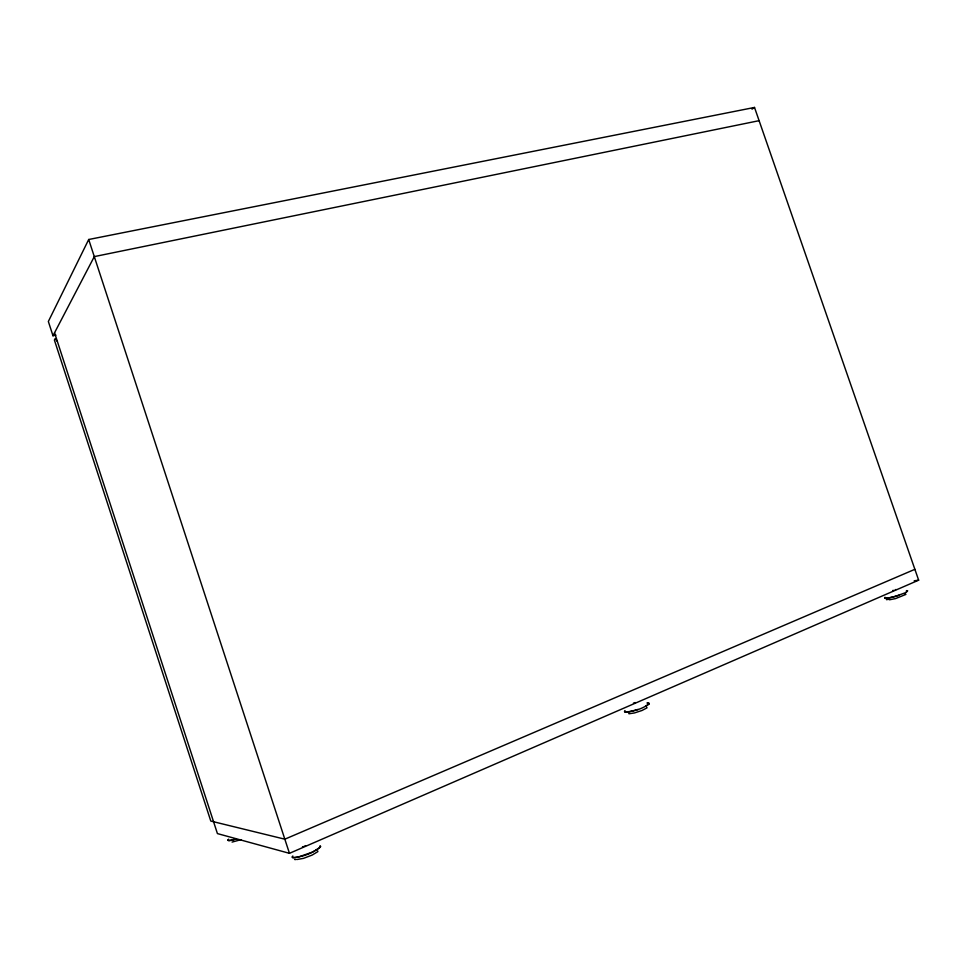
<?xml version="1.0" encoding="UTF-8"?>
<svg xmlns="http://www.w3.org/2000/svg" width="967" height="967" viewBox="0 0 967 967"><rect width="100%" height="100%" fill="white"/><g stroke="black" fill="none" stroke-linecap="round" stroke-linejoin="round"><path stroke-width="1.45" d="M905.753 592.59L907.566 590.885A11.991 1.68 -16.6 0 0 906.43 590.656L907.566 590.897L905.753 592.59L895.357 596.409L888.129 598.029L884.708 597.944L884.998 597.255M54.551 332.793L217.418 833.59L289.459 853.329L918.65 580.176L754.514 107.446L88.698 239.502L48.35 321.491L52.992 335.767L55.929 335.102M52.992 335.767L94.295 256.606L759.107 120.67M292.155 856.689A15.194 2.732 -20.9 0 0 298.162 857.125L312.462 852.096L319.291 848.119L320.488 846.693L319.992 845.883A15.194 2.732 -20.9 0 1 320.5 846.705C313.03 853.232 302.453 857.1 292.566 857.548L292.808 855.952M645.775 706.285L649.268 703.734A13.055 2.164 -18.2 0 0 646.983 702.985L649.268 703.746C642.499 708.92 633.385 711.676 624.887 711.942L625.081 710.697M232.6 839.985L236.431 838.909L229.723 840.516L228.103 840.432L228.623 839.138M752.024 109.162L754.514 107.446M304.617 846.101L305.717 845.629M914.879 569.321L284.83 839.187L210.794 821.068L54.394 340.058L55.167 338.595L57.355 341.436M895.2 589.797L896.022 589.495M241.049 839.658L232.056 842.076M635.319 702.55L633.445 703.13M302.478 846.838L303.493 846.524M899.346 595.176L891.441 597.401A11.991 1.68 -16.6 0 1 884.708 597.944M638.015 709.44L629.747 711.664A13.055 2.164 -18.2 0 1 624.525 711.265M892.662 590.547L893.411 590.353M297.195 859.482L303.541 858.345L312.148 855.07L317.865 851.625L317.623 850.827M914.19 580.804L918.65 580.176M294.56 859.494L296.132 859.554M886.352 599.564L887.162 599.709M905.052 594.137L905.898 594.403L895.563 598.585L889.64 599.758L888.044 599.189M646.778 707.228L646.983 707.856L641.979 710.491L634.473 712.945L628.949 713.767L628.78 713.126M88.698 239.502L289.459 853.329M232.612 839.985A13.187 1.994 -20.9 0 1 227.946 839.731"/></g></svg>
